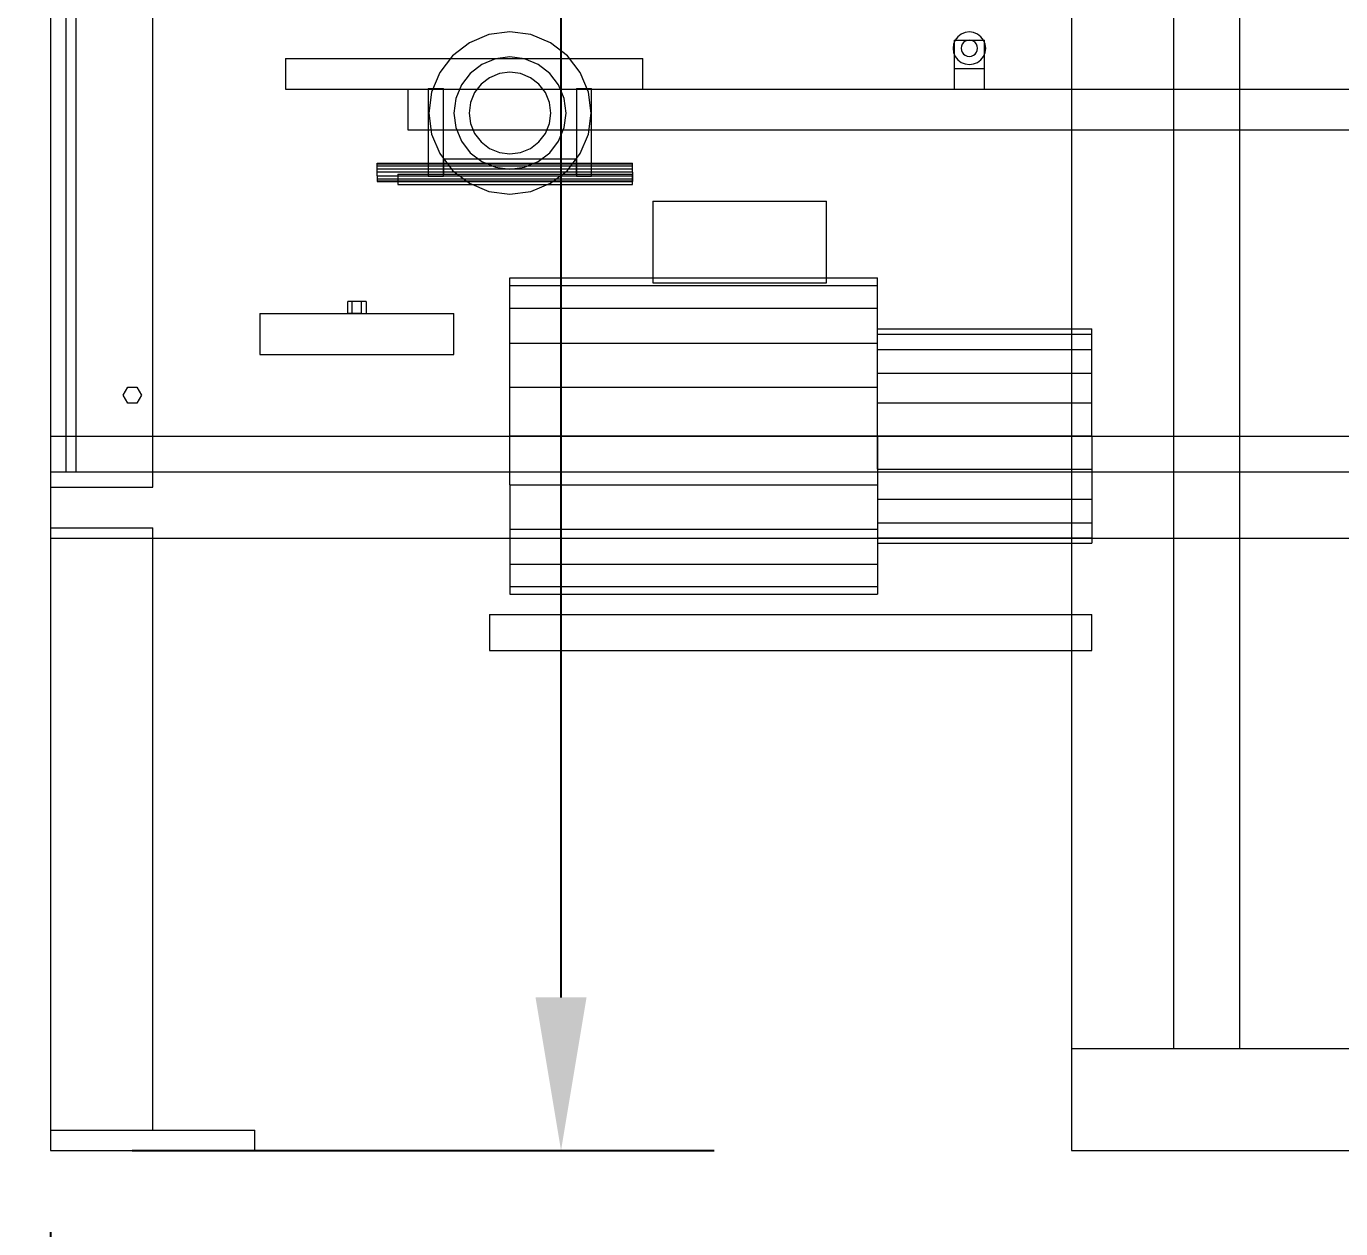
# Model space of a CAD drawing. Header units: millimetres. Extents: x -191664 to 191490, y -197311 to 10263.
# Drawn here: x 37693 to 38981, y -77 to 1102 of the extents above; entities that cross this region are included whole.
import ezdxf

# ---------------------------------------------------------------- set-up
doc = ezdxf.new("R2010")
doc.units = ezdxf.units.MM
for name, color, linetype, lineweight in [('COTAS_ENVOLVENTE_P', 1, 'Continuous', 0), ('COTAS_O', 1, 'Continuous', 0), ('COTAS_P', 1, 'Continuous', 0), ('lateral_secador', 7, 'Continuous', 0)]:
    doc.layers.add(name, color=color, linetype=linetype, lineweight=lineweight)
doc.dimstyles.new('PLANTA_100', dxfattribs={"dimtxt": 250, "dimasz": 150, "dimexe": 150, "dimexo": 80, "dimgap": 100, "dimtad": 1, "dimtih": 1, "dimtoh": 1, "dimdec": 1, "dimdsep": 46, "dimcen": 0.09, "dimclrd": 1, "dimclre": 1, "dimclrt": 1, "dimadec": 0, "dimazin": 0, "dimtfac": 1, "dimtdec": 4, "dimtofl": 0, "dimtmove": 0, "dimatfit": 3, "dimfxl": 1, "dimtolj": 1, "dimtzin": 0, "dimarcsym": 0})

# ---------------------------------------------------------------- blocks, each defined once
blk = doc.blocks.new('*D4')
at = {"layer": 'COTAS_ENVOLVENTE_P', "color": 1, "lineweight": -2, "transparency": 16777216}
for p, q in [((0, -80), (0, -3250)), ((58855.1, -80), (58855.1, -3250)), ((150, -3100), (58705.1, -3100))]:
    blk.add_line(p, q, dxfattribs=at)
at = {"layer": 'COTAS_ENVOLVENTE_P', "color": 1, "transparency": 16777216}
for points in [[(150, -3075), (150, -3125), (0, -3100)], [(58705.1, -3075), (58705.1, -3125), (58855.1, -3100)]]:
    blk.add_solid(points, dxfattribs=at)
at = {"layer": 'Defpoints', "color": 0, "transparency": 16777216}
for p in [(0, 0), (58855.1, 0), (58855.1, -3100)]:
    blk.add_point(p, dxfattribs=at)
blk = doc.blocks.new('*D19')
at = {"layer": 'COTAS_O', "color": 1, "lineweight": -2, "transparency": 16777216}
for p, q in [((37717.1, -80), (37717.1, -1050)), ((57717.1, -80), (57717.1, -1050)), ((37867.1, -900), (57567.1, -900))]:
    blk.add_line(p, q, dxfattribs=at)
at = {"layer": 'COTAS_O', "color": 1, "transparency": 16777216}
for points in [[(37867.1, -875), (37867.1, -925), (37717.1, -900)], [(57567.1, -875), (57567.1, -925), (57717.1, -900)]]:
    blk.add_solid(points, dxfattribs=at)
at = {"layer": 'Defpoints', "color": 0, "transparency": 16777216}
for p in [(37717.1, 0), (57717.1, 0), (57717.1, -900)]:
    blk.add_point(p, dxfattribs=at)
blk = doc.blocks.new('*D20')
at = {"layer": 'COTAS_O', "color": 1, "lineweight": -2, "transparency": 16777216}
for p, q in [((37797.1, 3000), (38367.1, 3000)), ((38217.1, 150), (38217.1, 2850)), ((37797.1, 0), (38367.1, 0))]:
    blk.add_line(p, q, dxfattribs=at)
at = {"layer": 'COTAS_O', "color": 1, "transparency": 16777216}
for points in [[(38192.1, 2850), (38242.1, 2850), (38217.1, 3000)], [(38192.1, 150), (38242.1, 150), (38217.1, 0)]]:
    blk.add_solid(points, dxfattribs=at)
at = {"layer": 'Defpoints', "color": 0, "transparency": 16777216}
for p in [(37717.1, 3000), (38217.1, 3000), (37717.1, 0)]:
    blk.add_point(p, dxfattribs=at)
blk = doc.blocks.new('*D21')
at = {"layer": 'COTAS_P', "color": 1, "lineweight": -2, "transparency": 16777216}
for p, q in [((0, -80), (0, -2350)), ((58117.1, -80), (58117.1, -2350)), ((150, -2200), (57967.1, -2200))]:
    blk.add_line(p, q, dxfattribs=at)
at = {"layer": 'COTAS_P', "color": 1, "transparency": 16777216}
for points in [[(150, -2175), (150, -2225), (0, -2200)], [(57967.1, -2175), (57967.1, -2225), (58117.1, -2200)]]:
    blk.add_solid(points, dxfattribs=at)
at = {"layer": 'Defpoints', "color": 0, "transparency": 16777216}
for p in [(0, 0), (58117.1, 0), (58117.1, -2200)]:
    blk.add_point(p, dxfattribs=at)

msp = doc.modelspace()

# ---------------------------------------------------------------- linework, layer by layer
at = {"layer": 'lateral_secador', "color": 9, "true_color": 0xb8c6c1}
for p, q in [((37717.12, 2935), (37717.12, 665)), ((37742.12, 665), (37742.12, 2935)), ((37717.12, 665), (57467.12, 665)), ((37717.12, 665), (37717.12, 600)), ((37717.12, 665), (37742.12, 665)), ((37717.12, 600), (57467.12, 600))]:
    msp.add_line(p, q, dxfattribs=at)
at = {"layer": 'lateral_secador', "color": 254, "true_color": 0xd8e0dc}
for p, q in [((37732.12, 2935), (37732.12, 665)), ((38717.12, 2150), (38717.12, 100)), ((37732.12, 665), (39368.78, 665)), ((38717.12, 100), (41717.12, 100))]:
    msp.add_line(p, q, dxfattribs=at)
at = {"layer": 'lateral_secador', "color": 251, "true_color": 0x536a64}
for p, q in [((37717.12, 2900), (37717.12, 650)), ((37817.12, 650), (37817.12, 2900)), ((37717.12, 700), (57717.12, 700)), ((37717.12, 700), (37717.12, 600)), ((37717.12, 650), (37817.12, 650)), ((37717.12, 610), (37817.12, 610)), ((37717.12, 610), (37717.12, 20)), ((37817.12, 20), (37817.12, 610)), ((37717.12, 600), (57717.12, 600)), ((38147.12, 525), (38737.12, 525)), ((38147.12, 525), (38147.12, 490)), ((38737.12, 490), (38737.12, 525)), ((38147.12, 490), (38737.12, 490)), ((38717.12, 100), (38717.12, 0)), ((37717.12, 20), (37817.12, 20)), ((38717.12, 0), (41717.12, 0))]:
    msp.add_line(p, q, dxfattribs=at)
at = {"layer": 'lateral_secador', "color": 252, "true_color": 0x798e91}
for p, q in [((38817.12, 2050), (38817.12, 100)), ((38882.12, 100), (38882.12, 2050)), ((38527.12, 799.86), (38527.12, 805)), ((38527.12, 805), (38737.12, 805)), ((38527.12, 784.95), (38527.12, 799.86)), ((38527.12, 799.86), (38737.12, 799.86)), ((38737.12, 799.86), (38737.12, 805)), ((38737.12, 784.95), (38737.12, 799.86)), ((38527.12, 761.72), (38527.12, 784.95)), ((38527.12, 784.95), (38737.12, 784.95)), ((38737.12, 761.72), (38737.12, 784.95)), ((38527.12, 732.45), (38527.12, 761.72)), ((38527.12, 761.72), (38737.12, 761.72)), ((38737.12, 732.45), (38737.12, 761.72)), ((38527.12, 700), (38527.12, 732.45)), ((38527.12, 732.45), (38737.12, 732.45)), ((38737.12, 700), (38737.12, 732.45)), ((38527.12, 667.55), (38527.12, 700)), ((38737.12, 700), (38527.12, 700)), ((38737.12, 700), (38737.12, 667.55)), ((38527.12, 667.55), (38527.12, 638.28)), ((38527.12, 667.55), (38737.12, 667.55)), ((38737.12, 667.55), (38737.12, 638.28)), ((38527.12, 638.28), (38527.12, 615.05)), ((38527.12, 638.28), (38737.12, 638.28)), ((38737.12, 638.28), (38737.12, 615.05)), ((38527.12, 615.05), (38527.12, 600.14)), ((38527.12, 615.05), (38737.12, 615.05)), ((38737.12, 615.05), (38737.12, 600.14)), ((38527.12, 600.14), (38527.12, 595)), ((38527.12, 600.14), (38737.12, 600.14)), ((38527.12, 595), (38737.12, 595)), ((38737.12, 600.14), (38737.12, 595)), ((38817.12, 100), (38882.12, 100)), ((37717.12, 20), (37917.12, 20)), ((37717.12, 20), (37717.12, 0)), ((37917.12, 0), (37917.12, 20)), ((37717.12, 0), (37917.12, 0))]:
    msp.add_line(p, q, dxfattribs=at)
at = {"layer": 'lateral_secador', "color": 253, "true_color": 0xa4b0b5}
for p, q in [((38167.12, 1096), (38146.54, 1093.29)), ((38187.69, 1093.29), (38167.12, 1096)), ((38612.97, 1095.45), (38609.12, 1093.86)), ((38617.12, 1096), (38612.97, 1095.45)), ((38621.26, 1095.45), (38617.12, 1096)), ((38625.12, 1093.86), (38621.26, 1095.45)), ((38127.37, 1085.35), (38110.9, 1072.71)), ((38146.54, 1093.29), (38127.37, 1085.35)), ((38206.87, 1085.35), (38187.69, 1093.29)), ((38223.33, 1072.71), (38206.87, 1085.35)), ((38601.66, 1084.14), (38601.12, 1080)), ((38603.26, 1088), (38601.66, 1084.14)), ((38605.8, 1091.31), (38603.26, 1088)), ((38609.12, 1093.86), (38605.8, 1091.31)), ((38609.39, 1082.07), (38609.12, 1080)), ((38610.19, 1084), (38609.39, 1082.07)), ((38611.46, 1085.66), (38610.19, 1084)), ((38613.12, 1086.93), (38611.46, 1085.66)), ((38615.05, 1087.73), (38613.12, 1086.93)), ((38617.12, 1088), (38615.05, 1087.73)), ((38619.19, 1087.73), (38617.12, 1088)), ((38621.12, 1086.93), (38619.19, 1087.73)), ((38622.77, 1085.66), (38621.12, 1086.93)), ((38624.04, 1084), (38622.77, 1085.66)), ((38624.84, 1082.07), (38624.04, 1084)), ((38625.12, 1080), (38624.84, 1082.07)), ((38628.43, 1091.31), (38625.12, 1093.86)), ((38630.97, 1088), (38628.43, 1091.31)), ((38632.57, 1084.14), (38630.97, 1088)), ((38633.12, 1080), (38632.57, 1084.14)), ((38110.9, 1072.71), (38098.27, 1056.25)), ((38152.88, 1069.63), (38139.62, 1064.13)), ((38167.12, 1071.5), (38152.88, 1069.63)), ((38181.35, 1069.63), (38167.12, 1071.5)), ((38194.62, 1064.13), (38181.35, 1069.63)), ((38235.96, 1056.25), (38223.33, 1072.71)), ((38601.12, 1080), (38601.66, 1075.86)), ((38601.66, 1075.86), (38603.26, 1072)), ((38603.26, 1072), (38605.8, 1068.69)), ((38609.12, 1080), (38609.39, 1077.93)), ((38609.39, 1077.93), (38610.19, 1076)), ((38610.19, 1076), (38611.46, 1074.34)), ((38611.46, 1074.34), (38613.12, 1073.07)), ((38613.12, 1073.07), (38615.05, 1072.27)), ((38615.05, 1072.27), (38617.12, 1072)), ((38617.12, 1072), (38619.19, 1072.27)), ((38619.19, 1072.27), (38621.12, 1073.07)), ((38621.12, 1073.07), (38622.77, 1074.34)), ((38622.77, 1074.34), (38624.04, 1076)), ((38624.04, 1076), (38624.84, 1077.93)), ((38624.84, 1077.93), (38625.12, 1080)), ((38628.43, 1068.69), (38630.97, 1072)), ((38630.97, 1072), (38632.57, 1075.86)), ((38632.57, 1075.86), (38633.12, 1080)), ((38098.27, 1056.25), (38090.32, 1037.08)), ((38139.62, 1064.13), (38128.22, 1055.39)), ((38167.12, 1056.5), (38156.76, 1055.14)), ((38177.47, 1055.14), (38167.12, 1056.5)), ((38206.01, 1055.39), (38194.62, 1064.13)), ((38243.91, 1037.08), (38235.96, 1056.25)), ((38605.8, 1068.69), (38609.12, 1066.14)), ((38609.12, 1066.14), (38612.97, 1064.55)), ((38612.97, 1064.55), (38617.12, 1064)), ((38617.12, 1064), (38621.26, 1064.55)), ((38621.26, 1064.55), (38625.12, 1066.14)), ((38625.12, 1066.14), (38628.43, 1068.69)), ((38119.48, 1044), (38113.99, 1030.74)), ((38128.22, 1055.39), (38119.48, 1044)), ((38138.83, 1044.78), (38132.47, 1036.5)), ((38147.12, 1051.14), (38138.83, 1044.78)), ((38156.76, 1055.14), (38147.12, 1051.14)), ((38187.12, 1051.14), (38177.47, 1055.14)), ((38195.4, 1044.78), (38187.12, 1051.14)), ((38201.76, 1036.5), (38195.4, 1044.78)), ((38214.75, 1044), (38206.01, 1055.39)), ((38220.24, 1030.74), (38214.75, 1044)), ((38090.32, 1037.08), (38087.62, 1016.5)), ((38113.99, 1030.74), (38112.12, 1016.5)), ((38132.47, 1036.5), (38128.48, 1026.85)), ((38205.75, 1026.85), (38201.76, 1036.5)), ((38222.12, 1016.5), (38220.24, 1030.74)), ((38246.62, 1016.5), (38243.91, 1037.08)), ((38128.48, 1026.85), (38127.12, 1016.5)), ((38207.12, 1016.5), (38205.75, 1026.85)), ((38087.62, 1016.5), (38090.32, 995.92)), ((38112.12, 1016.5), (38113.99, 1002.26)), ((38127.12, 1016.5), (38128.48, 1006.15)), ((38128.48, 1006.15), (38132.47, 996.5)), ((38201.76, 996.5), (38205.75, 1006.15)), ((38205.75, 1006.15), (38207.12, 1016.5)), ((38220.24, 1002.26), (38222.12, 1016.5)), ((38243.91, 995.92), (38246.62, 1016.5)), ((38090.32, 995.92), (38098.27, 976.75)), ((38113.99, 1002.26), (38119.48, 989)), ((38132.47, 996.5), (38138.83, 988.22)), ((38195.4, 988.22), (38201.76, 996.5)), ((38214.75, 989), (38220.24, 1002.26)), ((38235.96, 976.75), (38243.91, 995.92)), ((38119.48, 989), (38128.22, 977.61)), ((38138.83, 988.22), (38147.12, 981.86)), ((38147.12, 981.86), (38156.76, 977.86)), ((38177.47, 977.86), (38187.12, 981.86)), ((38187.12, 981.86), (38195.4, 988.22)), ((38206.01, 977.61), (38214.75, 989)), ((38098.27, 976.75), (38110.9, 960.29)), ((38128.22, 977.61), (38139.62, 968.87)), ((38139.62, 968.87), (38152.88, 963.37)), ((38156.76, 977.86), (38167.12, 976.5)), ((38167.12, 976.5), (38177.47, 977.86)), ((38181.35, 963.37), (38194.62, 968.87)), ((38194.62, 968.87), (38206.01, 977.61)), ((38223.33, 960.29), (38235.96, 976.75)), ((38110.9, 960.29), (38127.37, 947.65)), ((38152.88, 963.37), (38167.12, 961.5)), ((38167.12, 961.5), (38181.35, 963.37)), ((38206.87, 947.65), (38223.33, 960.29)), ((38127.37, 947.65), (38146.54, 939.71)), ((38187.69, 939.71), (38206.87, 947.65)), ((38146.54, 939.71), (38167.12, 937)), ((38167.12, 937), (38187.69, 939.71))]:
    msp.add_line(p, q, dxfattribs=at)
at = {"layer": 'lateral_secador', "color": 8, "true_color": 0x617680}
for p, q in [((38602.12, 1088), (38632.12, 1088)), ((38602.12, 1088), (38602.12, 1060)), ((38632.12, 1060), (38632.12, 1088)), ((37947.12, 1070), (38297.12, 1070)), ((37947.12, 1070), (37947.12, 1040)), ((38297.12, 1040), (38297.12, 1070)), ((38602.12, 1060), (38632.12, 1060)), ((38602.12, 1060), (38602.12, 1040)), ((38632.12, 1040), (38632.12, 1060)), ((37947.12, 1040), (38297.12, 1040)), ((38067.12, 1040), (57367.12, 1040)), ((38067.12, 1040), (38067.12, 1000)), ((38087.12, 1040.5), (38102.12, 1040.5)), ((38087.12, 1040.5), (38087.12, 954.5)), ((38102.12, 954.5), (38102.12, 1040.5)), ((38232.12, 1040.5), (38247.12, 1040.5)), ((38232.12, 1040.5), (38232.12, 954.5)), ((38247.12, 954.5), (38247.12, 1040.5)), ((38602.12, 1040), (38632.12, 1040)), ((38067.12, 1000), (57367.12, 1000)), ((38102.12, 971.5), (38232.12, 971.5)), ((38102.12, 971.5), (38102.12, 956.5)), ((38232.12, 956.5), (38232.12, 971.5)), ((38057.12, 956.5), (38287.12, 956.5)), ((38057.12, 956.5), (38057.12, 946.5)), ((38087.12, 954.5), (38102.12, 954.5)), ((38102.12, 956.5), (38232.12, 956.5)), ((38232.12, 954.5), (38247.12, 954.5)), ((38287.12, 946.5), (38287.12, 956.5)), ((38057.12, 946.5), (38287.12, 946.5))]:
    msp.add_line(p, q, dxfattribs=at)
at = {"layer": 'lateral_secador', "color": 9, "true_color": 0xb2bdc0}
for p, q in [((38037.12, 966.81), (38037.12, 967.5)), ((38037.12, 967.5), (38287.12, 967.5)), ((38037.12, 964.86), (38037.12, 966.81)), ((38037.12, 966.81), (38287.12, 966.81)), ((38287.12, 966.81), (38287.12, 967.5)), ((38287.12, 964.86), (38287.12, 966.81)), ((38037.12, 961.94), (38037.12, 964.86)), ((38037.12, 964.86), (38287.12, 964.86)), ((38037.12, 958.5), (38037.12, 961.94)), ((38037.12, 961.94), (38287.12, 961.94)), ((38037.12, 955.06), (38037.12, 958.5)), ((38287.12, 958.5), (38037.12, 958.5)), ((38037.12, 955.06), (38037.12, 952.14)), ((38037.12, 955.06), (38287.12, 955.06)), ((38287.12, 961.94), (38287.12, 964.86)), ((38287.12, 958.5), (38287.12, 961.94)), ((38287.12, 958.5), (38287.12, 955.06)), ((38287.12, 955.06), (38287.12, 952.14)), ((38037.12, 952.14), (38037.12, 950.19)), ((38037.12, 952.14), (38287.12, 952.14)), ((38037.12, 950.19), (38037.12, 949.5)), ((38037.12, 950.19), (38287.12, 950.19)), ((38037.12, 949.5), (38287.12, 949.5)), ((38287.12, 952.14), (38287.12, 950.19)), ((38287.12, 950.19), (38287.12, 949.5))]:
    msp.add_line(p, q, dxfattribs=at)
at = {"layer": 'lateral_secador', "color": 129, "true_color": 0x304542}
for p, q in [((38307.12, 930), (38477.12, 930)), ((38307.12, 930), (38307.12, 850)), ((38477.12, 850), (38477.12, 930)), ((38307.12, 850), (38477.12, 850))]:
    msp.add_line(p, q, dxfattribs=at)
at = {"layer": 'lateral_secador', "color": 142, "true_color": 0x159eb4}
for p, q in [((38167.12, 847.41), (38167.12, 855)), ((38167.12, 855), (38527.12, 855)), ((38527.12, 847.41), (38527.12, 855)), ((38167.12, 825.4), (38167.12, 847.41)), ((38167.12, 847.41), (38527.12, 847.41)), ((38527.12, 825.4), (38527.12, 847.41)), ((38167.12, 791.11), (38167.12, 825.4)), ((38167.12, 825.4), (38527.12, 825.4)), ((38527.12, 791.11), (38527.12, 825.4)), ((37922.12, 820), (38112.12, 820)), ((37922.12, 820), (37922.12, 780)), ((38112.12, 780), (38112.12, 820)), ((38167.12, 747.9), (38167.12, 791.11)), ((38167.12, 791.11), (38527.12, 791.11)), ((38527.12, 747.9), (38527.12, 791.11)), ((37922.12, 780), (38112.12, 780)), ((38167.12, 700), (38167.12, 747.9)), ((38167.12, 747.9), (38527.12, 747.9)), ((38527.12, 700), (38527.12, 747.9)), ((38167.12, 652.1), (38167.12, 700)), ((38527.12, 700), (38167.12, 700)), ((38527.12, 700), (38527.12, 652.1)), ((38167.12, 652.1), (38167.12, 608.89)), ((38167.12, 652.1), (38527.12, 652.1)), ((38527.12, 652.1), (38527.12, 608.89)), ((38167.12, 608.89), (38167.12, 574.6)), ((38167.12, 608.89), (38527.12, 608.89)), ((38527.12, 608.89), (38527.12, 574.6)), ((38167.12, 574.6), (38167.12, 552.59)), ((38167.12, 574.6), (38527.12, 574.6)), ((38527.12, 574.6), (38527.12, 552.59)), ((38167.12, 552.59), (38167.12, 545)), ((38167.12, 552.59), (38527.12, 552.59)), ((38167.12, 545), (38527.12, 545)), ((38527.12, 552.59), (38527.12, 545))]:
    msp.add_line(p, q, dxfattribs=at)
at = {"layer": 'lateral_secador', "color": 43, "true_color": 0xe7bf45}
for p, q in [((38012.62, 832), (38008.12, 832)), ((38008.12, 820), (38008.12, 832)), ((38021.62, 832), (38012.62, 832)), ((38012.62, 820), (38012.62, 832)), ((38026.12, 832), (38021.62, 832)), ((38021.62, 820), (38021.62, 832)), ((38026.12, 832), (38026.12, 820)), ((38012.62, 820), (38008.12, 820)), ((38021.62, 820), (38012.62, 820)), ((38021.62, 820), (38026.12, 820)), ((37788.12, 740), (37792.62, 747.79)), ((37792.62, 747.79), (37801.62, 747.79)), ((37801.62, 747.79), (37806.12, 740)), ((37792.62, 732.21), (37788.12, 740)), ((37806.12, 740), (37801.62, 732.21)), ((37801.62, 732.21), (37792.62, 732.21))]:
    msp.add_line(p, q, dxfattribs=at)

# ---------------------------------------------------------------- dimensions: what is measured, and where the dimension line sits
at = {"layer": 'COTAS_ENVOLVENTE_P'}
dim = msp.add_aligned_dim(p1=(0, 0), p2=(58855.12, 0), distance=-3100, text='<> P', dimstyle='PLANTA_100', dxfattribs=at)
dim.commit()
dim.dimension.update_dxf_attribs({"geometry": '*D4', "text_midpoint": (29427.56, -3100)})
at = {"layer": 'COTAS_O'}
for p2, distance, picture, middle in [((37717.12, 3000), -500, '*D20', (38217.12, 1500)), ((57717.12, 0), -900, '*D19', (47717.12, -900))]:
    dim = msp.add_aligned_dim(p1=(37717.12, 0), p2=p2, distance=distance, text='<> O', dimstyle='PLANTA_100', dxfattribs=at)
    dim.commit()
    dim.dimension.update_dxf_attribs({"geometry": picture, "text_midpoint": middle})
at = {"layer": 'COTAS_P'}
dim = msp.add_aligned_dim(p1=(0, 0), p2=(58117.12, 0), distance=-2200, text='<> P', dimstyle='PLANTA_100', dxfattribs=at)
dim.commit()
dim.dimension.update_dxf_attribs({"geometry": '*D21', "text_midpoint": (29058.56, -2200)})

doc.saveas('drawing.dxf')
